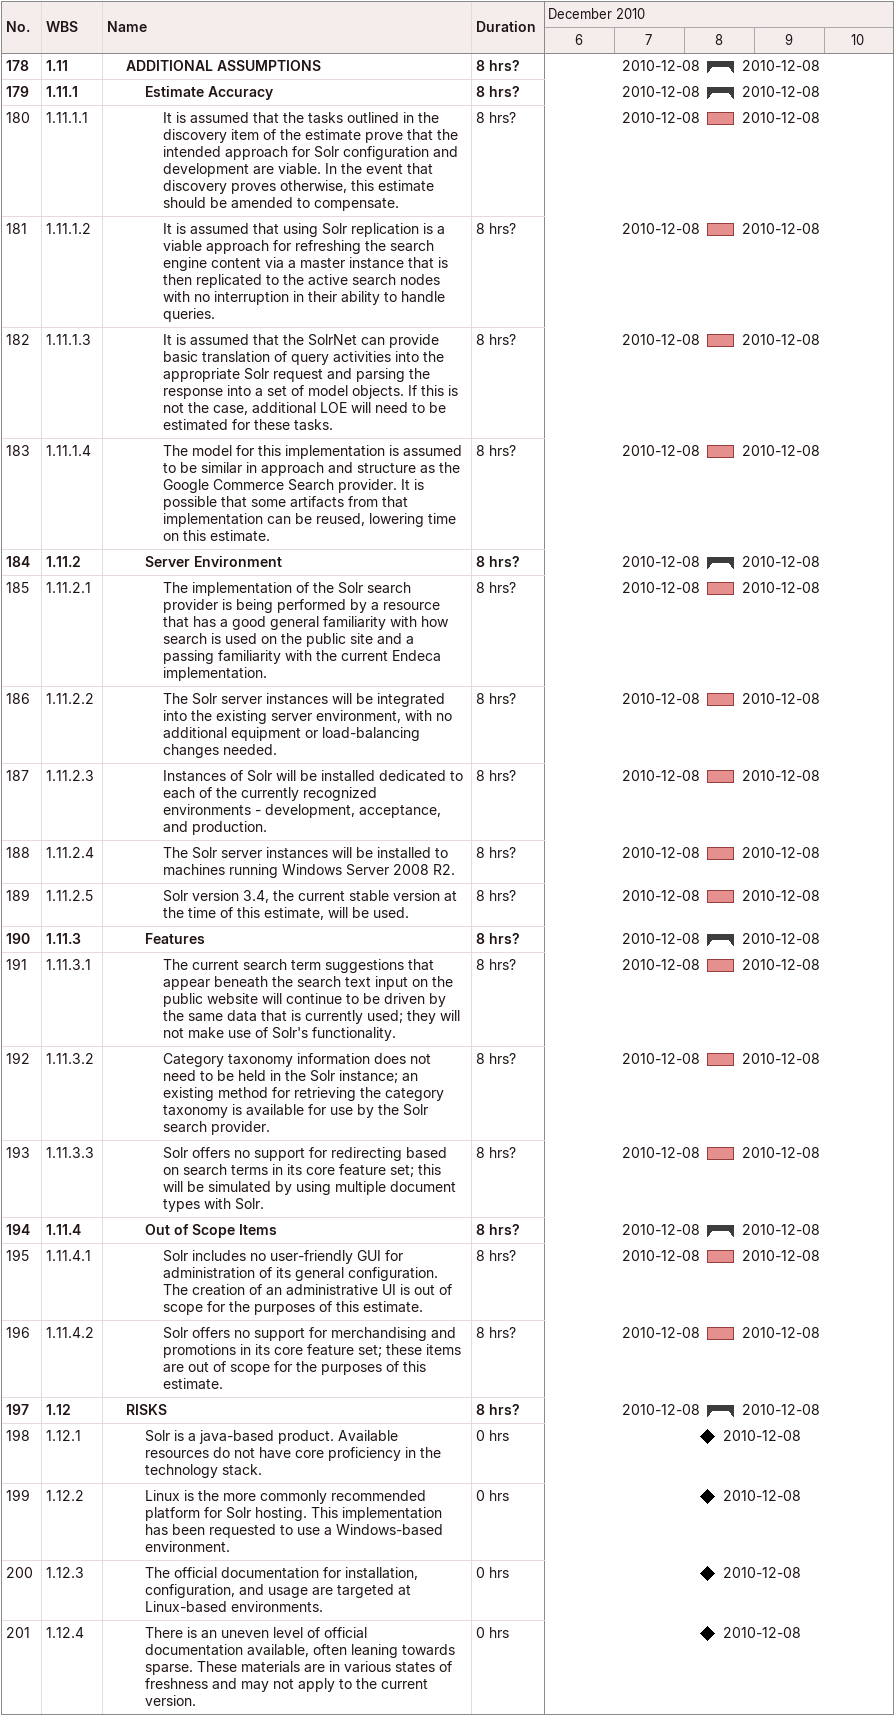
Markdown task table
| ID | WBS | Task | Duration | Start | Finish |
|---|---|---|---|---|---|
| 178 | 1.11 | **ADDITIONAL ASSUMPTIONS** | 8h? | 2010-12-08 | 2010-12-08 |
| 179 | 1.11.1 | **Estimate Accuracy** | 8h? | 2010-12-08 | 2010-12-08 |
| 180 | 1.11.1.1 | It is assumed that the tasks outlined in the discovery item of the estimate prove that the intended approach for Solr configuration and development are viable. In the event that discovery proves otherwise, this estimate should be amended to compensate. | 8h? | 2010-12-08 | 2010-12-08 |
| 181 | 1.11.1.2 | It is assumed that using Solr replication is a viable approach for refreshing the search engine content via a master instance that is then replicated to the active search nodes with no interruption in their ability to handle queries. | 8h? | 2010-12-08 | 2010-12-08 |
| 182 | 1.11.1.3 | It is assumed that the SolrNet can provide basic translation of query activities into the appropriate Solr request and parsing the response into a set of model objects. If this is not the case, additional LOE will need to be estimated for these tasks. | 8h? | 2010-12-08 | 2010-12-08 |
| 183 | 1.11.1.4 | The model for this implementation is assumed to be similar in approach and structure as the Google Commerce Search provider. It is possible that some artifacts from that implementation can be reused, lowering time on this estimate. | 8h? | 2010-12-08 | 2010-12-08 |
| 184 | 1.11.2 | **Server Environment** | 8h? | 2010-12-08 | 2010-12-08 |
| 185 | 1.11.2.1 | The implementation of the Solr search provider is being performed by a resource that has a good general familiarity with how search is used on the public site and a passing familiarity with the current Endeca implementation. | 8h? | 2010-12-08 | 2010-12-08 |
| 186 | 1.11.2.2 | The Solr server instances will be integrated into the existing server environment, with no additional equipment or load-balancing changes needed. | 8h? | 2010-12-08 | 2010-12-08 |
| 187 | 1.11.2.3 | Instances of Solr will be installed dedicated to each of the currently recognized environments - development, acceptance, and production. | 8h? | 2010-12-08 | 2010-12-08 |
| 188 | 1.11.2.4 | The Solr server instances will be installed to machines running Windows Server 2008 R2. | 8h? | 2010-12-08 | 2010-12-08 |
| 189 | 1.11.2.5 | Solr version 3.4, the current stable version at the time of this estimate, will be used. | 8h? | 2010-12-08 | 2010-12-08 |
| 190 | 1.11.3 | **Features** | 8h? | 2010-12-08 | 2010-12-08 |
| 191 | 1.11.3.1 | The current search term suggestions that appear beneath the search text input on the public website will continue to be driven by the same data that is currently used; they will not make use of Solr's functionality. | 8h? | 2010-12-08 | 2010-12-08 |
| 192 | 1.11.3.2 | Category taxonomy information does not need to be held in the Solr instance; an existing method for retrieving the category taxonomy is available for use by the Solr search provider. | 8h? | 2010-12-08 | 2010-12-08 |
| 193 | 1.11.3.3 | Solr offers no support for redirecting based on search terms in its core feature set; this will be simulated by using multiple document types with Solr. | 8h? | 2010-12-08 | 2010-12-08 |
| 194 | 1.11.4 | **Out of Scope Items** | 8h? | 2010-12-08 | 2010-12-08 |
| 195 | 1.11.4.1 | Solr includes no user-friendly GUI for administration of its general configuration. The creation of an administrative UI is out of scope for the purposes of this estimate. | 8h? | 2010-12-08 | 2010-12-08 |
| 196 | 1.11.4.2 | Solr offers no support for merchandising and promotions in its core feature set; these items are out of scope for the purposes of this estimate. | 8h? | 2010-12-08 | 2010-12-08 |
| 197 | 1.12 | **RISKS** | 8h? | 2010-12-08 | 2010-12-08 |
| 198 | 1.12.1 | Solr is a java-based product. Available resources do not have core proficiency in the technology stack. | 0h | 2010-12-08 | 2010-12-08 |
| 199 | 1.12.2 | Linux is the more commonly recommended platform for Solr hosting. This implementation has been requested to use a Windows-based environment. | 0h | 2010-12-08 | 2010-12-08 |
| 200 | 1.12.3 | The official documentation for installation, configuration, and usage are targeted at Linux-based environments. | 0h | 2010-12-08 | 2010-12-08 |
| 201 | 1.12.4 | There is an uneven level of official documentation available, often leaning towards sparse. These materials are in various states of freshness and may not apply to the current version. | 0h | 2010-12-08 | 2010-12-08 |
